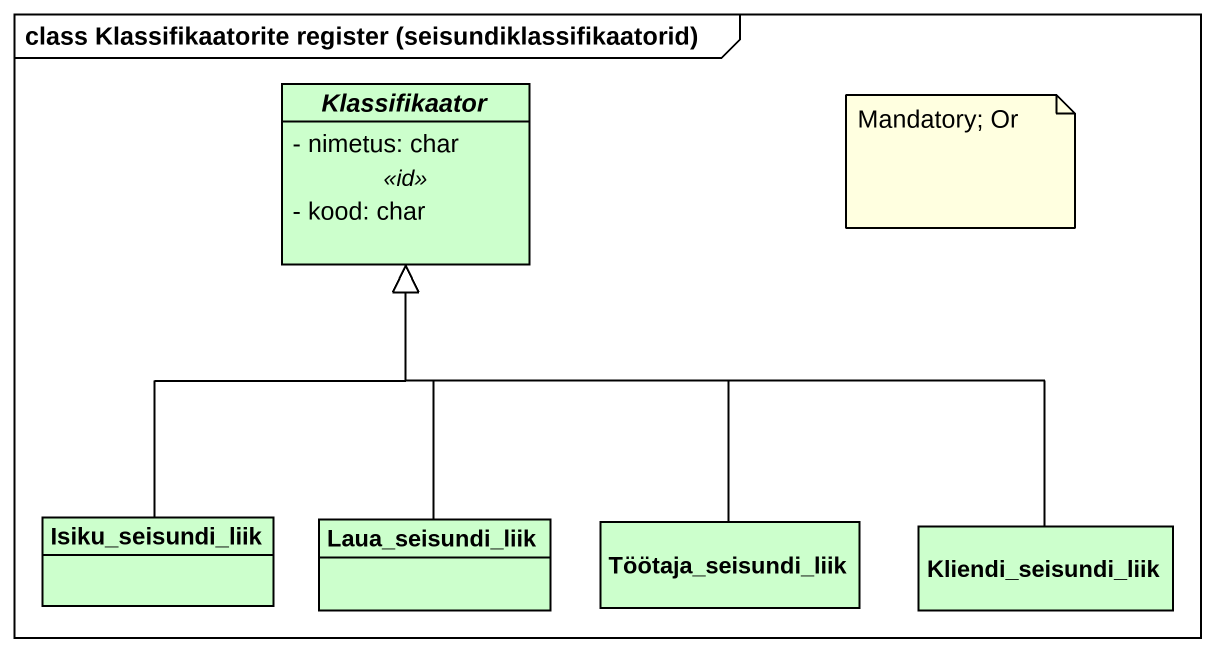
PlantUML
@startuml
mainframe class Klassifikaatorite register (seisundiklassifikaatorid)
hide circle
hide empty members
skinparam classAttributeIconSize 0
abstract class Klassifikaator #CCFFCC {
  - nimetus: char
  .. <<id>> ..
  - kood: char
}
class Isiku_seisundi_liik #CCFFCC
class Laua_seisundi_liik #CCFFCC
class Töötaja_seisundi_liik #CCFFCC
class Kliendi_seisundi_liik #CCFFCC
Isiku_seisundi_liik -up-|> Klassifikaator
Laua_seisundi_liik -up-|> Klassifikaator
Töötaja_seisundi_liik -up-|> Klassifikaator
Kliendi_seisundi_liik -up-|> Klassifikaator
note as N1
  Mandatory; Or
end note
@enduml
